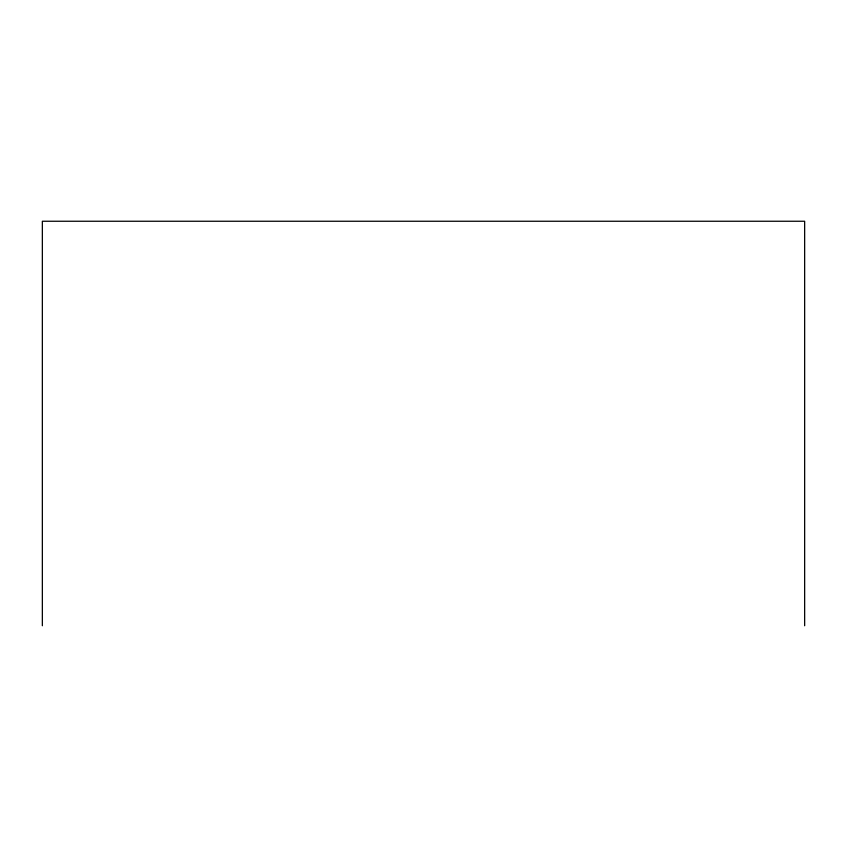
<?xml version="1.0" encoding="UTF-8"?>
<svg xmlns="http://www.w3.org/2000/svg" width="847" height="847" viewBox="0 0 847 847"><rect width="100%" height="100%" fill="white"/><g stroke="black" fill="none" stroke-linecap="round" stroke-linejoin="round"><path stroke-width="1.27" d="M804.65 625.753L804.65 221.247L42.35 221.247L42.35 625.753"/></g></svg>
